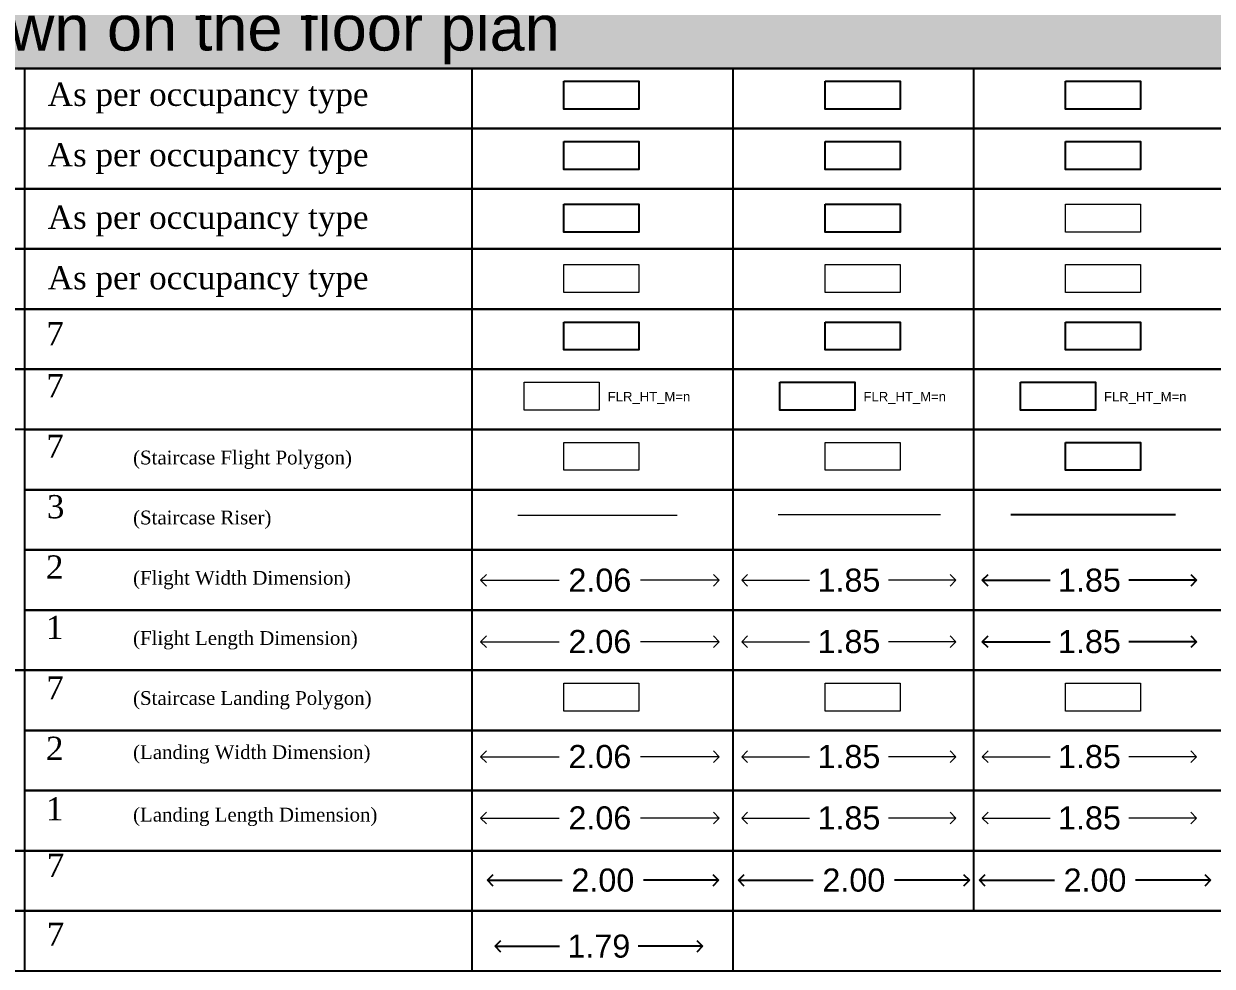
# Model space of a CAD drawing. Header units: metres. Extents: x -9481 to -9285, y 28740 to 57552.
# Drawn here: x -9461.74 to -9451.45, y 28797.02 to 28805.18 of the extents above; entities that cross this region are included whole.
import ezdxf

# ---------------------------------------------------------------- set-up
doc = ezdxf.new("R2010")
doc.units = ezdxf.units.M
doc.header["$PDMODE"] = 34
doc.header["$PDSIZE"] = -15
doc.linetypes.add('CONTINULUS', pattern=[0])
for name, color, linetype, true_color, plot in [('BLK_1_FLR_0_BLT_UP_AREA', 7, 'Continuous', 0x995f4c, False), ('BLK_1_FLR_0_BLT_UP_AREA_DEDUCT', 7, 'Continuous', 0x995f4c, False), ('BLK_1_FLR_1_BLT_UP_AREA', 7, 'Continuous', 0x995f4c, False), ('BLK_1_FLR_1_BLT_UP_AREA_DEDUCT', 7, 'Continuous', 0x995f4c, False)]:
    doc.layers.add(name, color=color, linetype=linetype, true_color=true_color, plot=plot)
doc.layers.add('BLK_1_FLR_0_CARPET_AREA', color=7, linetype='Continuous', true_color=0x995f4c)
doc.layers.add('BLK_1_FLR_1_CARPET_AREA', color=7, linetype='Continuous', true_color=0x995f4c)
for name, color, linetype, lineweight in [('BLK_1_FLR_0_CRPT_AREA_DEDUCT', 7, 'Continuous', 0), ('BLK_1_FLR_0_STAIR_1', 7, 'Continuous', 0), ('BLK_1_FLR_0_STAIR_1_FLIGHT_1', 7, 'Continuous', 0), ('BLK_1_FLR_0_STAIR_1_LANDING_1', 7, 'Continuous', 0), ('BLK_1_FLR_1_CRPT_AREA_DEDUCT', 7, 'Continuous', 0), ('BLK_1_FLR_1_STAIR_1_FLIGHT_1', 7, 'Continuous', 0), ('BLK_1_FLR_1_STAIR_1_LANDING_1', 7, 'Continuous', 0), ('BLK_1_FLR_2_CARPET_AREA', 7, 'Continuous', 0), ('BLK_1_FLR_2_CRPT_AREA_DEDUCT', 7, 'Continuous', 0), ('BLK_1_FLR_2_STAIR_1_LANDING_1', 7, 'Continuous', 0), ('PLAN', 7, 'Continuous', 40)]:
    doc.layers.add(name, color=color, linetype=linetype, lineweight=lineweight)
for name, color, linetype in [('BLK_1_FLR_0_EXIT_WIDTH_STAIR', 7, 'Continuous'), ('BLK_1_FLR_0_ROOF_AREA', 7, 'Continuous'), ('BLK_1_FLR_1_EXIT_WIDTH_STAIR', 7, 'Continuous'), ('BLK_1_FLR_1_ROOF_AREA', 7, 'Continuous'), ('BLK_1_FLR_2_EXIT_WIDTH_STAIR', 7, 'Continuous'), ('BLK_1_FLR_2_ROOF_AREA', 7, 'Continuous'), ('BLK_1_PLANTATION_GREENSTRIP', 7, 'Continuous'), ('DIST_EXIT', 7, 'Continuous'), ('HATCH', 7, 'Continuous')]:
    doc.layers.add(name, color=color, linetype=linetype)
for name, color, linetype, plot in [('BLK_1_FLR_1_STAIR_1', 1, 'Continuous', False), ('BLK_1_FLR_2_BLT_UP_AREA', 7, 'Continuous', False), ('BLK_1_FLR_2_BLT_UP_AREA_DEDUCT', 7, 'Continuous', False), ('BLK_1_FLR_2_STAIR_1', 1, 'Continuous', False), ('BLK_1_FLR_2_STAIR_1_FLIGHT_1', 7, 'Continuous', False)]:
    doc.layers.add(name, color=color, linetype=linetype, plot=plot)
doc.styles.add('Arial', font='arial.ttf', dxfattribs={"height": 0.2})
doc.styles.add('MtXpl_Georgia', font='georgiab.ttf')
doc.styles.get("Standard").update_dxf_attribs({"font": 'arial.ttf', "height": 0.25})
doc.styles.add('style2', font='arial.ttf', dxfattribs={"height": 0.3})
doc.dimstyles.new('INT DIM', dxfattribs={"dimtxt": 0.3, "dimasz": 0.1, "dimexe": 0.18, "dimexo": 0.0625, "dimgap": 0.09, "dimtad": 0, "dimzin": 0, "dimdsep": 46, "dimtxsty": 'style2', "dimblk": 'OPEN90', "dimcen": 0.09, "dimse1": 1, "dimse2": 1, "dimclrd": 250, "dimclrt": 256, "dimadec": 0, "dimazin": 0, "dimtfac": 1, "dimtofl": 0, "dimtmove": 0, "dimatfit": 3, "dimfxl": 0.18, "dimtolj": 1, "dimtzin": 0, "dimlwd": -1, "dimarcsym": 0})

# ---------------------------------------------------------------- blocks, each defined once
blk = doc.blocks.new('H2')
at = {"layer": 'HATCH', "linetype": 'CONTINULUS', "ltscale": 0.05, "true_color": 0xf7abae}
h = blk.add_hatch(color=241, dxfattribs=at)
h.dxf.hatch_style = 1
h.paths.add_polyline_path([(-9435.455, 28804.6), (-9435.455, 28803.827), (-9396.427, 28803.827), (-9396.427, 28804.6)])
blk.add_lwpolyline([(-9435.455, 28804.6), (-9396.427, 28804.6), (-9396.427, 28803.827), (-9435.455, 28803.827), (-9435.455, 28804.6)], close=True)
at = {"color": 18, "true_color": 0x000000, "insert": (-9420.014, 28804.373), "char_height": 0.39118, "attachment_point": 1}
blk.add_mtext_dynamic_manual_height_columns('Layers to be drawn on the floor plan', width=11.88863, gutter_width=1.633, heights=[0], dxfattribs=at)
blk = doc.blocks.new('_Open90')
at = {"layer": 'PLAN', "color": 0, "lineweight": -2}
for p, q in [((0, 0), (-1, 0)), ((-0.5, 0.5), (0, 0)), ((0, 0), (-0.5, -0.5))]:
    blk.add_line(p, q, dxfattribs=at)
blk = doc.blocks.new('*D17')
at = {"layer": 'BLK_1_FLR_0_STAIR_1_FLIGHT_1', "color": 250, "transparency": 16777216}
for p, q in [((-9457.685, 28800.362), (-9457.104, 28800.362)), ((-9455.82, 28800.362), (-9456.401, 28800.362))]:
    blk.add_line(p, q, dxfattribs=at)
at = {"layer": 'Defpoints', "color": 0, "transparency": 16777216}
for p in [(-9457.785, 28800.429), (-9455.72, 28800.447), (-9455.72, 28800.362)]:
    blk.add_point(p, dxfattribs=at)
at = {"layer": 'BLK_1_FLR_0_STAIR_1_FLIGHT_1', "color": 250, "transparency": 16777216, "xscale": 0.1, "yscale": 0.1, "zscale": 0.1, "rotation": 180}
blk.add_blockref('_Open90', (-9457.785, 28800.362), dxfattribs=at)
at = {"layer": 'BLK_1_FLR_0_STAIR_1_FLIGHT_1', "color": 250, "transparency": 16777216, "xscale": 0.1, "yscale": 0.1, "zscale": 0.1}
blk.add_blockref('_Open90', (-9455.72, 28800.362), dxfattribs=at)
at = {"layer": 'BLK_1_FLR_0_STAIR_1_FLIGHT_1', "transparency": 16777216, "insert": (-9456.753, 28800.362), "char_height": 0.2, "attachment_point": 5, "style": 'Arial', "bg_fill": 3, "box_fill_scale": 1.1, "bg_fill_color": 256, "bg_fill_true_color": 13158600, "bg_fill_transparency": 0}
blk.add_mtext('\\A1;2.06', dxfattribs=at)
blk = doc.blocks.new('*D18')
at = {"layer": 'BLK_1_FLR_1_STAIR_1_FLIGHT_1', "color": 250, "transparency": 16777216}
for p, q in [((-9455.425, 28800.362), (-9454.94, 28800.362)), ((-9453.772, 28800.362), (-9454.257, 28800.362))]:
    blk.add_line(p, q, dxfattribs=at)
at = {"layer": 'Defpoints', "color": 0, "transparency": 16777216}
for p in [(-9455.525, 28800.429), (-9453.672, 28800.447), (-9453.672, 28800.362)]:
    blk.add_point(p, dxfattribs=at)
at = {"layer": 'BLK_1_FLR_1_STAIR_1_FLIGHT_1', "color": 250, "transparency": 16777216, "xscale": 0.1, "yscale": 0.1, "zscale": 0.1, "rotation": 180}
blk.add_blockref('_Open90', (-9455.525, 28800.362), dxfattribs=at)
at = {"layer": 'BLK_1_FLR_1_STAIR_1_FLIGHT_1', "color": 250, "transparency": 16777216, "xscale": 0.1, "yscale": 0.1, "zscale": 0.1}
blk.add_blockref('_Open90', (-9453.672, 28800.362), dxfattribs=at)
at = {"layer": 'BLK_1_FLR_1_STAIR_1_FLIGHT_1', "transparency": 16777216, "insert": (-9454.598, 28800.362), "char_height": 0.2, "attachment_point": 5, "style": 'Arial', "bg_fill": 3, "box_fill_scale": 1.1, "bg_fill_color": 256, "bg_fill_true_color": 13158600, "bg_fill_transparency": 0}
blk.add_mtext('\\A1;1.85', dxfattribs=at)
blk = doc.blocks.new('*D19')
at = {"layer": 'BLK_1_FLR_2_STAIR_1_FLIGHT_1', "color": 250, "transparency": 16777216}
for p, q in [((-9453.344, 28800.362), (-9452.858, 28800.362)), ((-9451.69, 28800.362), (-9452.176, 28800.362))]:
    blk.add_line(p, q, dxfattribs=at)
at = {"layer": 'Defpoints', "color": 0, "transparency": 16777216}
for p in [(-9453.444, 28800.429), (-9451.59, 28800.447), (-9451.59, 28800.362)]:
    blk.add_point(p, dxfattribs=at)
at = {"layer": 'BLK_1_FLR_2_STAIR_1_FLIGHT_1', "color": 250, "transparency": 16777216, "xscale": 0.1, "yscale": 0.1, "zscale": 0.1, "rotation": 180}
blk.add_blockref('_Open90', (-9453.444, 28800.362), dxfattribs=at)
at = {"layer": 'BLK_1_FLR_2_STAIR_1_FLIGHT_1', "color": 250, "transparency": 16777216, "xscale": 0.1, "yscale": 0.1, "zscale": 0.1}
blk.add_blockref('_Open90', (-9451.59, 28800.362), dxfattribs=at)
at = {"layer": 'BLK_1_FLR_2_STAIR_1_FLIGHT_1', "transparency": 16777216, "insert": (-9452.517, 28800.362), "char_height": 0.2, "attachment_point": 5, "style": 'Arial', "bg_fill": 3, "box_fill_scale": 1.1, "bg_fill_color": 256, "bg_fill_true_color": 13158600, "bg_fill_transparency": 0}
blk.add_mtext('\\A1;1.85', dxfattribs=at)
blk = doc.blocks.new('*D25')
at = {"layer": 'BLK_1_FLR_0_STAIR_1_FLIGHT_1', "color": 250, "transparency": 16777216}
for p, q in [((-9457.685, 28799.831), (-9457.104, 28799.831)), ((-9455.82, 28799.831), (-9456.401, 28799.831))]:
    blk.add_line(p, q, dxfattribs=at)
at = {"layer": 'Defpoints', "color": 0, "transparency": 16777216}
for p in [(-9455.72, 28799.916), (-9457.785, 28799.897), (-9455.72, 28799.831)]:
    blk.add_point(p, dxfattribs=at)
at = {"layer": 'BLK_1_FLR_0_STAIR_1_FLIGHT_1', "color": 250, "transparency": 16777216, "xscale": 0.1, "yscale": 0.1, "zscale": 0.1, "rotation": 180}
blk.add_blockref('_Open90', (-9457.785, 28799.831), dxfattribs=at)
at = {"layer": 'BLK_1_FLR_0_STAIR_1_FLIGHT_1', "color": 250, "transparency": 16777216, "xscale": 0.1, "yscale": 0.1, "zscale": 0.1}
blk.add_blockref('_Open90', (-9455.72, 28799.831), dxfattribs=at)
at = {"layer": 'BLK_1_FLR_0_STAIR_1_FLIGHT_1', "transparency": 16777216, "insert": (-9456.753, 28799.831), "char_height": 0.2, "attachment_point": 5, "style": 'Arial', "bg_fill": 3, "box_fill_scale": 1.1, "bg_fill_color": 256, "bg_fill_true_color": 13158600, "bg_fill_transparency": 0}
blk.add_mtext('\\A1;2.06', dxfattribs=at)
blk = doc.blocks.new('*D26')
at = {"layer": 'BLK_1_FLR_1_STAIR_1_FLIGHT_1', "color": 250, "transparency": 16777216}
for p, q in [((-9455.425, 28799.831), (-9454.94, 28799.831)), ((-9453.772, 28799.831), (-9454.257, 28799.831))]:
    blk.add_line(p, q, dxfattribs=at)
at = {"layer": 'Defpoints', "color": 0, "transparency": 16777216}
for p in [(-9453.672, 28799.916), (-9455.525, 28799.897), (-9453.672, 28799.831)]:
    blk.add_point(p, dxfattribs=at)
at = {"layer": 'BLK_1_FLR_1_STAIR_1_FLIGHT_1', "color": 250, "transparency": 16777216, "xscale": 0.1, "yscale": 0.1, "zscale": 0.1, "rotation": 180}
blk.add_blockref('_Open90', (-9455.525, 28799.831), dxfattribs=at)
at = {"layer": 'BLK_1_FLR_1_STAIR_1_FLIGHT_1', "color": 250, "transparency": 16777216, "xscale": 0.1, "yscale": 0.1, "zscale": 0.1}
blk.add_blockref('_Open90', (-9453.672, 28799.831), dxfattribs=at)
at = {"layer": 'BLK_1_FLR_1_STAIR_1_FLIGHT_1', "transparency": 16777216, "insert": (-9454.598, 28799.831), "char_height": 0.2, "attachment_point": 5, "style": 'Arial', "bg_fill": 3, "box_fill_scale": 1.1, "bg_fill_color": 256, "bg_fill_true_color": 13158600, "bg_fill_transparency": 0}
blk.add_mtext('\\A1;1.85', dxfattribs=at)
blk = doc.blocks.new('*D31')
at = {"layer": 'BLK_1_FLR_2_STAIR_1_FLIGHT_1', "color": 250, "transparency": 16777216}
for p, q in [((-9453.344, 28799.831), (-9452.858, 28799.831)), ((-9451.69, 28799.831), (-9452.176, 28799.831))]:
    blk.add_line(p, q, dxfattribs=at)
at = {"layer": 'Defpoints', "color": 0, "transparency": 16777216}
for p in [(-9451.59, 28799.916), (-9453.444, 28799.897), (-9451.59, 28799.831)]:
    blk.add_point(p, dxfattribs=at)
at = {"layer": 'BLK_1_FLR_2_STAIR_1_FLIGHT_1', "color": 250, "transparency": 16777216, "xscale": 0.1, "yscale": 0.1, "zscale": 0.1, "rotation": 180}
blk.add_blockref('_Open90', (-9453.444, 28799.831), dxfattribs=at)
at = {"layer": 'BLK_1_FLR_2_STAIR_1_FLIGHT_1', "color": 250, "transparency": 16777216, "xscale": 0.1, "yscale": 0.1, "zscale": 0.1}
blk.add_blockref('_Open90', (-9451.59, 28799.831), dxfattribs=at)
at = {"layer": 'BLK_1_FLR_2_STAIR_1_FLIGHT_1', "transparency": 16777216, "insert": (-9452.517, 28799.831), "char_height": 0.2, "attachment_point": 5, "style": 'Arial', "bg_fill": 3, "box_fill_scale": 1.1, "bg_fill_color": 256, "bg_fill_true_color": 13158600, "bg_fill_transparency": 0}
blk.add_mtext('\\A1;1.85', dxfattribs=at)
blk = doc.blocks.new('*D32')
at = {"layer": 'BLK_1_FLR_0_STAIR_1_LANDING_1', "color": 250, "transparency": 16777216}
for p, q in [((-9457.685, 28798.836), (-9457.104, 28798.836)), ((-9455.82, 28798.836), (-9456.401, 28798.836))]:
    blk.add_line(p, q, dxfattribs=at)
at = {"layer": 'Defpoints', "color": 0, "transparency": 16777216}
for p in [(-9457.785, 28798.902), (-9455.72, 28798.921), (-9455.72, 28798.836)]:
    blk.add_point(p, dxfattribs=at)
at = {"layer": 'BLK_1_FLR_0_STAIR_1_LANDING_1', "color": 250, "transparency": 16777216, "xscale": 0.1, "yscale": 0.1, "zscale": 0.1, "rotation": 180}
blk.add_blockref('_Open90', (-9457.785, 28798.836), dxfattribs=at)
at = {"layer": 'BLK_1_FLR_0_STAIR_1_LANDING_1', "color": 250, "transparency": 16777216, "xscale": 0.1, "yscale": 0.1, "zscale": 0.1}
blk.add_blockref('_Open90', (-9455.72, 28798.836), dxfattribs=at)
at = {"layer": 'BLK_1_FLR_0_STAIR_1_LANDING_1', "transparency": 16777216, "insert": (-9456.753, 28798.836), "char_height": 0.2, "attachment_point": 5, "style": 'Arial', "bg_fill": 3, "box_fill_scale": 1.1, "bg_fill_color": 256, "bg_fill_true_color": 13158600, "bg_fill_transparency": 0}
blk.add_mtext('\\A1;2.06', dxfattribs=at)
blk = doc.blocks.new('*D33')
at = {"layer": 'BLK_1_FLR_1_STAIR_1_LANDING_1', "color": 250, "transparency": 16777216}
for p, q in [((-9455.425, 28798.836), (-9454.94, 28798.836)), ((-9453.772, 28798.836), (-9454.257, 28798.836))]:
    blk.add_line(p, q, dxfattribs=at)
at = {"layer": 'Defpoints', "color": 0, "transparency": 16777216}
for p in [(-9455.525, 28798.902), (-9453.672, 28798.921), (-9453.672, 28798.836)]:
    blk.add_point(p, dxfattribs=at)
at = {"layer": 'BLK_1_FLR_1_STAIR_1_LANDING_1', "color": 250, "transparency": 16777216, "xscale": 0.1, "yscale": 0.1, "zscale": 0.1, "rotation": 180}
blk.add_blockref('_Open90', (-9455.525, 28798.836), dxfattribs=at)
at = {"layer": 'BLK_1_FLR_1_STAIR_1_LANDING_1', "color": 250, "transparency": 16777216, "xscale": 0.1, "yscale": 0.1, "zscale": 0.1}
blk.add_blockref('_Open90', (-9453.672, 28798.836), dxfattribs=at)
at = {"layer": 'BLK_1_FLR_1_STAIR_1_LANDING_1', "transparency": 16777216, "insert": (-9454.598, 28798.836), "char_height": 0.2, "attachment_point": 5, "style": 'Arial', "bg_fill": 3, "box_fill_scale": 1.1, "bg_fill_color": 256, "bg_fill_true_color": 13158600, "bg_fill_transparency": 0}
blk.add_mtext('\\A1;1.85', dxfattribs=at)
blk = doc.blocks.new('*D45')
at = {"layer": 'BLK_1_FLR_2_STAIR_1_LANDING_1', "color": 250, "transparency": 16777216}
for p, q in [((-9453.344, 28798.836), (-9452.858, 28798.836)), ((-9451.69, 28798.836), (-9452.176, 28798.836))]:
    blk.add_line(p, q, dxfattribs=at)
at = {"layer": 'Defpoints', "color": 0, "transparency": 16777216}
for p in [(-9453.444, 28798.902), (-9451.59, 28798.921), (-9451.59, 28798.836)]:
    blk.add_point(p, dxfattribs=at)
at = {"layer": 'BLK_1_FLR_2_STAIR_1_LANDING_1', "color": 250, "transparency": 16777216, "xscale": 0.1, "yscale": 0.1, "zscale": 0.1, "rotation": 180}
blk.add_blockref('_Open90', (-9453.444, 28798.836), dxfattribs=at)
at = {"layer": 'BLK_1_FLR_2_STAIR_1_LANDING_1', "color": 250, "transparency": 16777216, "xscale": 0.1, "yscale": 0.1, "zscale": 0.1}
blk.add_blockref('_Open90', (-9451.59, 28798.836), dxfattribs=at)
at = {"layer": 'BLK_1_FLR_2_STAIR_1_LANDING_1', "transparency": 16777216, "insert": (-9452.517, 28798.836), "char_height": 0.2, "attachment_point": 5, "style": 'Arial', "bg_fill": 3, "box_fill_scale": 1.1, "bg_fill_color": 256, "bg_fill_true_color": 13158600, "bg_fill_transparency": 0}
blk.add_mtext('\\A1;1.85', dxfattribs=at)
blk = doc.blocks.new('*D38')
at = {"layer": 'BLK_1_FLR_0_STAIR_1_LANDING_1', "color": 250, "transparency": 16777216}
for p, q in [((-9457.685, 28798.305), (-9457.104, 28798.305)), ((-9455.82, 28798.305), (-9456.401, 28798.305))]:
    blk.add_line(p, q, dxfattribs=at)
at = {"layer": 'Defpoints', "color": 0, "transparency": 16777216}
for p in [(-9457.785, 28798.371), (-9455.72, 28798.39), (-9455.72, 28798.305)]:
    blk.add_point(p, dxfattribs=at)
at = {"layer": 'BLK_1_FLR_0_STAIR_1_LANDING_1', "color": 250, "transparency": 16777216, "xscale": 0.1, "yscale": 0.1, "zscale": 0.1, "rotation": 180}
blk.add_blockref('_Open90', (-9457.785, 28798.305), dxfattribs=at)
at = {"layer": 'BLK_1_FLR_0_STAIR_1_LANDING_1', "color": 250, "transparency": 16777216, "xscale": 0.1, "yscale": 0.1, "zscale": 0.1}
blk.add_blockref('_Open90', (-9455.72, 28798.305), dxfattribs=at)
at = {"layer": 'BLK_1_FLR_0_STAIR_1_LANDING_1', "transparency": 16777216, "insert": (-9456.753, 28798.305), "char_height": 0.2, "attachment_point": 5, "style": 'Arial', "bg_fill": 3, "box_fill_scale": 1.1, "bg_fill_color": 256, "bg_fill_true_color": 13158600, "bg_fill_transparency": 0}
blk.add_mtext('\\A1;2.06', dxfattribs=at)
blk = doc.blocks.new('*D39')
at = {"layer": 'BLK_1_FLR_1_STAIR_1_LANDING_1', "color": 250, "transparency": 16777216}
for p, q in [((-9455.425, 28798.305), (-9454.94, 28798.305)), ((-9453.772, 28798.305), (-9454.257, 28798.305))]:
    blk.add_line(p, q, dxfattribs=at)
at = {"layer": 'Defpoints', "color": 0, "transparency": 16777216}
for p in [(-9455.525, 28798.371), (-9453.672, 28798.39), (-9453.672, 28798.305)]:
    blk.add_point(p, dxfattribs=at)
at = {"layer": 'BLK_1_FLR_1_STAIR_1_LANDING_1', "color": 250, "transparency": 16777216, "xscale": 0.1, "yscale": 0.1, "zscale": 0.1, "rotation": 180}
blk.add_blockref('_Open90', (-9455.525, 28798.305), dxfattribs=at)
at = {"layer": 'BLK_1_FLR_1_STAIR_1_LANDING_1', "color": 250, "transparency": 16777216, "xscale": 0.1, "yscale": 0.1, "zscale": 0.1}
blk.add_blockref('_Open90', (-9453.672, 28798.305), dxfattribs=at)
at = {"layer": 'BLK_1_FLR_1_STAIR_1_LANDING_1', "transparency": 16777216, "insert": (-9454.598, 28798.305), "char_height": 0.2, "attachment_point": 5, "style": 'Arial', "bg_fill": 3, "box_fill_scale": 1.1, "bg_fill_color": 256, "bg_fill_true_color": 13158600, "bg_fill_transparency": 0}
blk.add_mtext('\\A1;1.85', dxfattribs=at)
blk = doc.blocks.new('*D40')
at = {"layer": 'BLK_1_FLR_2_STAIR_1_LANDING_1', "color": 250, "transparency": 16777216}
for p, q in [((-9453.344, 28798.305), (-9452.858, 28798.305)), ((-9451.69, 28798.305), (-9452.176, 28798.305))]:
    blk.add_line(p, q, dxfattribs=at)
at = {"layer": 'Defpoints', "color": 0, "transparency": 16777216}
for p in [(-9453.444, 28798.371), (-9451.59, 28798.39), (-9451.59, 28798.305)]:
    blk.add_point(p, dxfattribs=at)
at = {"layer": 'BLK_1_FLR_2_STAIR_1_LANDING_1', "color": 250, "transparency": 16777216, "xscale": 0.1, "yscale": 0.1, "zscale": 0.1, "rotation": 180}
blk.add_blockref('_Open90', (-9453.444, 28798.305), dxfattribs=at)
at = {"layer": 'BLK_1_FLR_2_STAIR_1_LANDING_1', "color": 250, "transparency": 16777216, "xscale": 0.1, "yscale": 0.1, "zscale": 0.1}
blk.add_blockref('_Open90', (-9451.59, 28798.305), dxfattribs=at)
at = {"layer": 'BLK_1_FLR_2_STAIR_1_LANDING_1', "transparency": 16777216, "insert": (-9452.517, 28798.305), "char_height": 0.2, "attachment_point": 5, "style": 'Arial', "bg_fill": 3, "box_fill_scale": 1.1, "bg_fill_color": 256, "bg_fill_true_color": 13158600, "bg_fill_transparency": 0}
blk.add_mtext('\\A1;1.85', dxfattribs=at)
blk = doc.blocks.new('*D46')
at = {"layer": 'Defpoints', "color": 0, "linetype": 'CONTINULUS', "ltscale": 0.05, "transparency": 16777216}
for p in [(-9457.659, 28797.332), (-9455.864, 28797.332), (-9455.864, 28797.196)]:
    blk.add_point(p, dxfattribs=at)
at = {"layer": 'DIST_EXIT', "color": 250, "ltscale": 0.05, "transparency": 16777216}
for p, q in [((-9457.559, 28797.196), (-9457.102, 28797.196)), ((-9455.964, 28797.196), (-9456.421, 28797.196))]:
    blk.add_line(p, q, dxfattribs=at)
at = {"layer": 'DIST_EXIT', "color": 250, "linetype": 'CONTINULUS', "ltscale": 0.05, "transparency": 16777216, "xscale": 0.1, "yscale": 0.1, "zscale": 0.1, "rotation": 180}
blk.add_blockref('_Open90', (-9457.659, 28797.196), dxfattribs=at)
at = {"layer": 'DIST_EXIT', "color": 250, "linetype": 'CONTINULUS', "ltscale": 0.05, "transparency": 16777216, "xscale": 0.1, "yscale": 0.1, "zscale": 0.1}
blk.add_blockref('_Open90', (-9455.864, 28797.196), dxfattribs=at)
at = {"layer": 'DIST_EXIT', "linetype": 'CONTINULUS', "ltscale": 0.05, "transparency": 16777216, "insert": (-9456.762, 28797.196), "char_height": 0.2, "attachment_point": 5, "style": 'Arial', "bg_fill": 3, "box_fill_scale": 1.1, "bg_fill_color": 256, "bg_fill_true_color": 13158600, "bg_fill_transparency": 0}
blk.add_mtext('\\A1;1.79', dxfattribs=at)
blk = doc.blocks.new('*D47')
at = {"layer": 'BLK_1_FLR_0_EXIT_WIDTH_STAIR', "color": 250, "ltscale": 0.05, "transparency": 16777216}
for p, q in [((-9457.626, 28797.767), (-9457.078, 28797.767)), ((-9455.827, 28797.767), (-9456.376, 28797.767))]:
    blk.add_line(p, q, dxfattribs=at)
at = {"layer": 'Defpoints', "color": 0, "linetype": 'CONTINULUS', "ltscale": 0.05, "transparency": 16777216}
for p in [(-9457.726, 28797.927), (-9455.727, 28797.927), (-9455.727, 28797.767)]:
    blk.add_point(p, dxfattribs=at)
at = {"layer": 'BLK_1_FLR_0_EXIT_WIDTH_STAIR', "color": 250, "linetype": 'CONTINULUS', "ltscale": 0.05, "transparency": 16777216, "xscale": 0.1, "yscale": 0.1, "zscale": 0.1, "rotation": 180}
blk.add_blockref('_Open90', (-9457.726, 28797.767), dxfattribs=at)
at = {"layer": 'BLK_1_FLR_0_EXIT_WIDTH_STAIR', "color": 250, "linetype": 'CONTINULUS', "ltscale": 0.05, "transparency": 16777216, "xscale": 0.1, "yscale": 0.1, "zscale": 0.1}
blk.add_blockref('_Open90', (-9455.727, 28797.767), dxfattribs=at)
at = {"layer": 'BLK_1_FLR_0_EXIT_WIDTH_STAIR', "linetype": 'CONTINULUS', "ltscale": 0.05, "transparency": 16777216, "insert": (-9456.727, 28797.767), "char_height": 0.2, "attachment_point": 5, "style": 'Arial', "bg_fill": 3, "box_fill_scale": 1.1, "bg_fill_color": 256, "bg_fill_true_color": 13158600, "bg_fill_transparency": 0}
blk.add_mtext('\\A1;2.00', dxfattribs=at)
blk = doc.blocks.new('*D48')
at = {"layer": 'BLK_1_FLR_1_EXIT_WIDTH_STAIR', "color": 250, "ltscale": 0.05, "transparency": 16777216}
for p, q in [((-9455.455, 28797.767), (-9454.907, 28797.767)), ((-9453.656, 28797.767), (-9454.204, 28797.767))]:
    blk.add_line(p, q, dxfattribs=at)
at = {"layer": 'Defpoints', "color": 0, "linetype": 'CONTINULUS', "ltscale": 0.05, "transparency": 16777216}
for p in [(-9455.555, 28797.927), (-9453.556, 28797.927), (-9453.556, 28797.767)]:
    blk.add_point(p, dxfattribs=at)
at = {"layer": 'BLK_1_FLR_1_EXIT_WIDTH_STAIR', "color": 250, "linetype": 'CONTINULUS', "ltscale": 0.05, "transparency": 16777216, "xscale": 0.1, "yscale": 0.1, "zscale": 0.1, "rotation": 180}
blk.add_blockref('_Open90', (-9455.555, 28797.767), dxfattribs=at)
at = {"layer": 'BLK_1_FLR_1_EXIT_WIDTH_STAIR', "color": 250, "linetype": 'CONTINULUS', "ltscale": 0.05, "transparency": 16777216, "xscale": 0.1, "yscale": 0.1, "zscale": 0.1}
blk.add_blockref('_Open90', (-9453.556, 28797.767), dxfattribs=at)
at = {"layer": 'BLK_1_FLR_1_EXIT_WIDTH_STAIR', "linetype": 'CONTINULUS', "ltscale": 0.05, "transparency": 16777216, "insert": (-9454.556, 28797.767), "char_height": 0.2, "attachment_point": 5, "style": 'Arial', "bg_fill": 3, "box_fill_scale": 1.1, "bg_fill_color": 256, "bg_fill_true_color": 13158600, "bg_fill_transparency": 0}
blk.add_mtext('\\A1;2.00', dxfattribs=at)
blk = doc.blocks.new('*D49')
at = {"layer": 'BLK_1_FLR_2_EXIT_WIDTH_STAIR', "color": 250, "ltscale": 0.05, "transparency": 16777216}
for p, q in [((-9453.369, 28797.767), (-9452.82, 28797.767)), ((-9451.569, 28797.767), (-9452.118, 28797.767))]:
    blk.add_line(p, q, dxfattribs=at)
at = {"layer": 'Defpoints', "color": 0, "linetype": 'CONTINULUS', "ltscale": 0.05, "transparency": 16777216}
for p in [(-9453.469, 28797.927), (-9451.469, 28797.927), (-9451.469, 28797.767)]:
    blk.add_point(p, dxfattribs=at)
at = {"layer": 'BLK_1_FLR_2_EXIT_WIDTH_STAIR', "color": 250, "linetype": 'CONTINULUS', "ltscale": 0.05, "transparency": 16777216, "xscale": 0.1, "yscale": 0.1, "zscale": 0.1, "rotation": 180}
blk.add_blockref('_Open90', (-9453.469, 28797.767), dxfattribs=at)
at = {"layer": 'BLK_1_FLR_2_EXIT_WIDTH_STAIR', "color": 250, "linetype": 'CONTINULUS', "ltscale": 0.05, "transparency": 16777216, "xscale": 0.1, "yscale": 0.1, "zscale": 0.1}
blk.add_blockref('_Open90', (-9451.469, 28797.767), dxfattribs=at)
at = {"layer": 'BLK_1_FLR_2_EXIT_WIDTH_STAIR', "linetype": 'CONTINULUS', "ltscale": 0.05, "transparency": 16777216, "insert": (-9452.469, 28797.767), "char_height": 0.2, "attachment_point": 5, "style": 'Arial', "bg_fill": 3, "box_fill_scale": 1.1, "bg_fill_color": 256, "bg_fill_true_color": 13158600, "bg_fill_transparency": 0}
blk.add_mtext('\\A1;2.00', dxfattribs=at)

msp = doc.modelspace()

# ---------------------------------------------------------------- linework, layer by layer
for p, q in [((-9461.732, 28804.791), (-9461.732, 28804.269)), ((-9457.862, 28804.791), (-9457.862, 28804.27)), ((-9455.602, 28804.791), (-9455.602, 28804.27)), ((-9453.521, 28804.791), (-9453.521, 28804.27)), ((-9461.732, 28804.27), (-9461.732, 28803.748)), ((-9457.862, 28804.27), (-9457.862, 28803.75)), ((-9455.602, 28804.27), (-9455.602, 28803.75)), ((-9453.521, 28804.27), (-9453.521, 28803.75)), ((-9461.732, 28803.75), (-9461.732, 28803.227)), ((-9457.862, 28803.75), (-9457.862, 28803.229)), ((-9455.602, 28803.75), (-9455.602, 28802.708)), ((-9453.521, 28803.75), (-9453.521, 28802.708)), ((-9461.732, 28803.229), (-9461.732, 28802.707)), ((-9457.862, 28803.229), (-9457.862, 28802.708)), ((-9461.732, 28802.708), (-9461.732, 28802.186)), ((-9457.862, 28802.708), (-9457.862, 28802.188)), ((-9455.602, 28802.708), (-9455.602, 28802.188)), ((-9453.521, 28802.708), (-9453.521, 28802.188)), ((-9461.732, 28802.188), (-9461.732, 28802.186)), ((-9461.732, 28802.188), (-9461.732, 28801.666)), ((-9457.862, 28802.188), (-9457.862, 28801.667)), ((-9455.602, 28802.188), (-9455.602, 28801.667)), ((-9453.521, 28802.188), (-9453.521, 28801.667)), ((-9461.732, 28801.667), (-9461.732, 28801.145)), ((-9457.862, 28801.667), (-9457.862, 28801.146)), ((-9455.602, 28801.667), (-9455.602, 28801.146)), ((-9453.521, 28801.667), (-9453.521, 28801.146)), ((-9461.732, 28801.146), (-9461.732, 28800.624)), ((-9457.862, 28801.146), (-9457.862, 28800.626)), ((-9455.602, 28801.146), (-9455.602, 28800.626)), ((-9453.521, 28801.146), (-9453.521, 28800.626)), ((-9461.732, 28800.626), (-9461.732, 28800.104)), ((-9457.862, 28800.626), (-9457.862, 28800.105)), ((-9455.602, 28800.626), (-9455.602, 28800.105)), ((-9453.521, 28800.626), (-9453.521, 28800.105)), ((-9461.732, 28800.105), (-9461.732, 28799.583)), ((-9457.862, 28800.105), (-9457.862, 28799.584)), ((-9455.602, 28800.105), (-9455.602, 28799.584)), ((-9453.521, 28800.105), (-9453.521, 28799.584)), ((-9461.732, 28799.584), (-9461.732, 28799.062)), ((-9457.862, 28799.584), (-9457.862, 28799.064)), ((-9455.602, 28799.584), (-9455.602, 28799.064)), ((-9453.521, 28799.584), (-9453.521, 28799.064)), ((-9461.732, 28799.064), (-9461.732, 28798.542)), ((-9457.862, 28799.064), (-9457.862, 28798.543)), ((-9455.602, 28799.064), (-9455.602, 28798.543)), ((-9453.521, 28799.064), (-9453.521, 28798.543)), ((-9461.732, 28798.543), (-9461.732, 28798.021)), ((-9457.862, 28798.543), (-9457.862, 28798.023)), ((-9455.602, 28798.543), (-9455.602, 28798.023)), ((-9453.521, 28798.543), (-9453.521, 28798.023)), ((-9461.732, 28798.023), (-9461.732, 28797.5)), ((-9457.862, 28798.023), (-9457.862, 28797.502)), ((-9455.602, 28798.023), (-9455.602, 28797.502)), ((-9453.521, 28798.023), (-9453.521, 28797.502)), ((-9461.732, 28797.502), (-9461.732, 28796.98)), ((-9457.862, 28797.502), (-9457.862, 28796.981)), ((-9455.602, 28797.502), (-9455.602, 28796.981))]:
    msp.add_line(p, q)
for points in [[(-9481.258, 28804.27), (-9481.258, 28804.791), (-9442.23, 28804.791), (-9442.23, 28804.27), (-9470.864, 28804.27)], [(-9470.864, 28804.27), (-9442.23, 28804.27), (-9442.23, 28803.75), (-9481.258, 28803.75), (-9481.258, 28804.27)], [(-9481.258, 28803.229), (-9481.258, 28803.75), (-9442.23, 28803.75), (-9442.23, 28803.229), (-9470.864, 28803.229)], [(-9470.864, 28803.229), (-9442.23, 28803.229), (-9442.23, 28802.708), (-9481.258, 28802.708)], [(-9481.258, 28801.667), (-9481.258, 28802.188), (-9442.23, 28802.188), (-9442.23, 28801.667), (-9470.864, 28801.667)], [(-9461.732, 28801.667), (-9442.23, 28801.667), (-9442.23, 28801.146), (-9461.732, 28801.146)], [(-9461.732, 28801.146), (-9442.23, 28801.146), (-9442.23, 28800.626), (-9461.732, 28800.626)], [(-9461.732, 28800.626), (-9442.23, 28800.626), (-9442.23, 28800.105), (-9461.732, 28800.105)], [(-9461.732, 28800.105), (-9442.23, 28800.105), (-9442.23, 28799.584), (-9470.864, 28799.584)], [(-9470.864, 28799.584), (-9442.23, 28799.584), (-9442.23, 28799.064), (-9461.732, 28799.064)], [(-9461.732, 28799.064), (-9442.23, 28799.064), (-9442.23, 28798.543), (-9461.732, 28798.543)], [(-9461.732, 28798.543), (-9442.23, 28798.543), (-9442.23, 28798.023), (-9481.258, 28798.023), (-9481.258, 28798.543)]]:
    msp.add_lwpolyline(points)
for points in [[(-9481.258, 28802.708), (-9442.23, 28802.708), (-9442.23, 28802.188), (-9481.258, 28802.188), (-9481.258, 28802.708)], [(-9481.258, 28798.023), (-9442.23, 28798.023), (-9442.23, 28797.502), (-9481.258, 28797.502), (-9481.258, 28798.023)], [(-9481.258, 28797.502), (-9442.23, 28797.502), (-9442.23, 28796.981), (-9481.258, 28796.981), (-9481.258, 28797.502)]]:
    msp.add_lwpolyline(points, close=True)
at = {"layer": 'BLK_1_FLR_0_BLT_UP_AREA', "color": 11}
msp.add_lwpolyline([(-9457.064, 28804.68), (-9456.415, 28804.68), (-9456.415, 28804.438), (-9457.064, 28804.438)], close=True, dxfattribs=at)
at = {"layer": 'BLK_1_FLR_0_BLT_UP_AREA_DEDUCT', "color": 11}
msp.add_lwpolyline([(-9457.064, 28804.159), (-9456.415, 28804.159), (-9456.415, 28803.917), (-9457.064, 28803.917)], close=True, dxfattribs=at)
at = {"layer": 'BLK_1_FLR_0_CARPET_AREA', "color": 11}
msp.add_lwpolyline([(-9457.064, 28803.616), (-9456.415, 28803.616), (-9456.415, 28803.374), (-9457.064, 28803.374)], close=True, dxfattribs=at)
at = {"layer": 'BLK_1_FLR_0_CRPT_AREA_DEDUCT', "color": 11}
msp.add_lwpolyline([(-9457.064, 28803.095), (-9456.415, 28803.095), (-9456.415, 28802.853), (-9457.064, 28802.853)], close=True, dxfattribs=at)
at = {"layer": 'BLK_1_FLR_0_ROOF_AREA', "linetype": 'CONTINULUS', "ltscale": 0.05}
msp.add_lwpolyline([(-9457.064, 28802.597), (-9456.415, 28802.597), (-9456.415, 28802.355), (-9457.064, 28802.355)], close=True, dxfattribs=at)
at = {"layer": 'BLK_1_FLR_0_STAIR_1'}
msp.add_lwpolyline([(-9457.409, 28802.077), (-9456.76, 28802.077), (-9456.76, 28801.834), (-9457.409, 28801.834)], close=True, dxfattribs=at)
at = {"layer": 'BLK_1_FLR_0_STAIR_1_FLIGHT_1', "color": 3}
msp.add_line((-9457.462, 28800.927), (-9456.085, 28800.927), dxfattribs=at)
at = {"layer": 'BLK_1_FLR_0_STAIR_1_FLIGHT_1'}
msp.add_lwpolyline([(-9457.064, 28801.556), (-9456.415, 28801.556), (-9456.415, 28801.314), (-9457.064, 28801.314)], close=True, dxfattribs=at)
at = {"layer": 'BLK_1_FLR_0_STAIR_1_LANDING_1'}
msp.add_lwpolyline([(-9457.064, 28799.473), (-9456.415, 28799.473), (-9456.415, 28799.231), (-9457.064, 28799.231)], close=True, dxfattribs=at)
at = {"layer": 'BLK_1_FLR_1_BLT_UP_AREA', "color": 11}
msp.add_lwpolyline([(-9454.804, 28804.68), (-9454.154, 28804.68), (-9454.154, 28804.438), (-9454.804, 28804.438)], close=True, dxfattribs=at)
at = {"layer": 'BLK_1_FLR_1_BLT_UP_AREA_DEDUCT', "color": 11}
msp.add_lwpolyline([(-9454.804, 28804.159), (-9454.154, 28804.159), (-9454.154, 28803.917), (-9454.804, 28803.917)], close=True, dxfattribs=at)
at = {"layer": 'BLK_1_FLR_1_CARPET_AREA', "color": 11}
msp.add_lwpolyline([(-9454.804, 28803.616), (-9454.154, 28803.616), (-9454.154, 28803.374), (-9454.804, 28803.374)], close=True, dxfattribs=at)
at = {"layer": 'BLK_1_FLR_1_CRPT_AREA_DEDUCT', "color": 11}
msp.add_lwpolyline([(-9454.804, 28803.095), (-9454.154, 28803.095), (-9454.154, 28802.853), (-9454.804, 28802.853)], close=True, dxfattribs=at)
at = {"layer": 'BLK_1_FLR_1_ROOF_AREA', "linetype": 'CONTINULUS', "ltscale": 0.05}
msp.add_lwpolyline([(-9454.804, 28802.597), (-9454.154, 28802.597), (-9454.154, 28802.355), (-9454.804, 28802.355)], close=True, dxfattribs=at)
at = {"layer": 'BLK_1_FLR_1_STAIR_1', "color": 7}
msp.add_lwpolyline([(-9455.195, 28802.077), (-9454.546, 28802.077), (-9454.546, 28801.834), (-9455.195, 28801.834)], close=True, dxfattribs=at)
at = {"layer": 'BLK_1_FLR_1_STAIR_1_FLIGHT_1', "color": 3}
msp.add_line((-9455.211, 28800.931), (-9453.807, 28800.931), dxfattribs=at)
at = {"layer": 'BLK_1_FLR_1_STAIR_1_FLIGHT_1'}
msp.add_lwpolyline([(-9454.804, 28801.556), (-9454.154, 28801.556), (-9454.154, 28801.314), (-9454.804, 28801.314)], close=True, dxfattribs=at)
at = {"layer": 'BLK_1_FLR_1_STAIR_1_LANDING_1'}
msp.add_lwpolyline([(-9454.804, 28799.473), (-9454.154, 28799.473), (-9454.154, 28799.231), (-9454.804, 28799.231)], close=True, dxfattribs=at)
at = {"layer": 'BLK_1_FLR_2_BLT_UP_AREA', "color": 11}
msp.add_lwpolyline([(-9452.723, 28804.68), (-9452.074, 28804.68), (-9452.074, 28804.438), (-9452.723, 28804.438)], close=True, dxfattribs=at)
at = {"layer": 'BLK_1_FLR_2_BLT_UP_AREA_DEDUCT', "color": 11}
msp.add_lwpolyline([(-9452.723, 28804.159), (-9452.074, 28804.159), (-9452.074, 28803.917), (-9452.723, 28803.917)], close=True, dxfattribs=at)
at = {"layer": 'BLK_1_FLR_2_CARPET_AREA', "color": 11}
msp.add_lwpolyline([(-9452.723, 28803.616), (-9452.074, 28803.616), (-9452.074, 28803.374), (-9452.723, 28803.374)], close=True, dxfattribs=at)
at = {"layer": 'BLK_1_FLR_2_CRPT_AREA_DEDUCT', "color": 11}
msp.add_lwpolyline([(-9452.723, 28803.095), (-9452.074, 28803.095), (-9452.074, 28802.853), (-9452.723, 28802.853)], close=True, dxfattribs=at)
at = {"layer": 'BLK_1_FLR_2_ROOF_AREA', "linetype": 'CONTINULUS', "ltscale": 0.05}
msp.add_lwpolyline([(-9452.723, 28802.597), (-9452.074, 28802.597), (-9452.074, 28802.355), (-9452.723, 28802.355)], close=True, dxfattribs=at)
at = {"layer": 'BLK_1_FLR_2_STAIR_1', "color": 7}
msp.add_lwpolyline([(-9453.114, 28802.077), (-9452.465, 28802.077), (-9452.465, 28801.834), (-9453.114, 28801.834)], close=True, dxfattribs=at)
at = {"layer": 'BLK_1_FLR_2_STAIR_1_FLIGHT_1', "color": 3}
msp.add_line((-9453.196, 28800.931), (-9451.773, 28800.931), dxfattribs=at)
at = {"layer": 'BLK_1_FLR_2_STAIR_1_FLIGHT_1', "linetype": 'CONTINULUS', "ltscale": 0.05}
msp.add_lwpolyline([(-9452.723, 28801.556), (-9452.074, 28801.556), (-9452.074, 28801.314), (-9452.723, 28801.314)], close=True, dxfattribs=at)
at = {"layer": 'BLK_1_FLR_2_STAIR_1_LANDING_1'}
msp.add_lwpolyline([(-9452.723, 28799.473), (-9452.074, 28799.473), (-9452.074, 28799.231), (-9452.723, 28799.231)], close=True, dxfattribs=at)

# ---------------------------------------------------------------- block references
at = {"layer": 'BLK_1_PLANTATION_GREENSTRIP', "linetype": 'CONTINULUS'}
msp.add_blockref('H2', (-45.803, 0.964), dxfattribs=at)

# ---------------------------------------------------------------- texts
at = {"linetype": 'CONTINULUS', "style": 'MtXpl_Georgia'}
for s, height, p in [('As per occupancy type', 0.20122, (-9461.531, 28804.467)), ('As per occupancy type', 0.20122, (-9461.531, 28803.944)), ('As per occupancy type', 0.20122, (-9461.531, 28803.403)), ('As per occupancy type', 0.20122, (-9461.531, 28802.88)), ('7', 0.201, (-9461.543, 28802.395)), ('7', 0.201, (-9461.543, 28801.945)), ('7', 0.201, (-9461.543, 28801.422)), ('(Staircase Flight Polygon)', 0.11941, (-9460.792, 28801.365)), ('3', 0.201, (-9461.538, 28800.899)), ('(Staircase Riser)', 0.11941, (-9460.792, 28800.846)), ('2', 0.201, (-9461.546, 28800.377)), ('(Flight Width Dimension)', 0.11941, (-9460.792, 28800.324)), ('1', 0.201, (-9461.547, 28799.854)), ('(Flight Length Dimension)', 0.11941, (-9460.792, 28799.803)), ('7', 0.201, (-9461.543, 28799.331)), ('(Staircase Landing Polygon)', 0.11941, (-9460.792, 28799.284)), ('2', 0.201, (-9461.546, 28798.808)), ('(Landing Width Dimension)', 0.11941, (-9460.792, 28798.816)), ('1', 0.201, (-9461.547, 28798.285)), ('(Landing Length Dimension)', 0.11941, (-9460.792, 28798.275)), ('7', 0.201, (-9461.539, 28797.796)), ('7', 0.201, (-9461.539, 28797.2))]:
    msp.add_text(s, height=height, dxfattribs=at).set_placement(p)
at = {"layer": 'BLK_1_FLR_0_STAIR_1', "insert": (-9456.685, 28801.992), "char_height": 0.081, "attachment_point": 1}
msp.add_mtext_dynamic_manual_height_columns('FLR_HT_M=n', width=0.42206, gutter_width=0.405, heights=[0], dxfattribs=at)
at = {"layer": 'BLK_1_FLR_1_STAIR_1', "color": 7, "insert": (-9454.472, 28801.992), "char_height": 0.081, "attachment_point": 1}
msp.add_mtext_dynamic_manual_height_columns('FLR_HT_M=n', width=0.42206, gutter_width=0.405, heights=[0], dxfattribs=at)
at = {"layer": 'BLK_1_FLR_2_STAIR_1', "color": 7, "insert": (-9452.391, 28801.992), "char_height": 0.081, "attachment_point": 1}
msp.add_mtext_dynamic_manual_height_columns('FLR_HT_M=n', width=0.42206, gutter_width=0.405, heights=[0], dxfattribs=at)

# ---------------------------------------------------------------- next in the draw order: dimensions: what is measured, and where the dimension line sits
at = {"layer": 'BLK_1_FLR_0_EXIT_WIDTH_STAIR', "color": 7, "linetype": 'CONTINULUS', "ltscale": 0.05}
dim = msp.add_linear_dim(base=(-9455.727, 28797.767), p1=(-9457.726, 28797.927), p2=(-9455.727, 28797.927), dimstyle='INT DIM', override={"dimtxt": 0.2, "dimtxsty": 'Arial', "dimfxl": 0.125, "dimtfill": 1, "dimtfillclr": 7, "dimarcsym": 1}, dxfattribs=at)
dim.commit()
dim.dimension.update_dxf_attribs({"geometry": '*D47', "text_midpoint": (-9456.727, 28797.767)})
at = {"layer": 'BLK_1_FLR_0_STAIR_1_FLIGHT_1', "color": 2}
dim = msp.add_linear_dim(base=(-9455.7204, 28800.3625), p1=(-9457.7853, 28800.4285), p2=(-9455.7204, 28800.4472), dimstyle='INT DIM', override={"dimtxt": 0.2, "dimtxsty": 'Arial', "dimfxl": 0.125, "dimtfill": 1, "dimtfillclr": 7, "dimarcsym": 1}, dxfattribs=at)
dim.commit()
dim.dimension.update_dxf_attribs({"geometry": '*D17', "text_midpoint": (-9456.7529, 28800.3625)})
at = {"layer": 'BLK_1_FLR_0_STAIR_1_FLIGHT_1', "color": 1}
dim = msp.add_linear_dim(base=(-9455.7204, 28799.8311), p1=(-9457.7853, 28799.8971), p2=(-9455.7204, 28799.9158), dimstyle='INT DIM', override={"dimtxt": 0.2, "dimtxsty": 'Arial', "dimfxl": 0.125, "dimtfill": 1, "dimtfillclr": 7, "dimarcsym": 1}, dxfattribs=at)
dim.commit()
dim.dimension.update_dxf_attribs({"geometry": '*D25', "text_midpoint": (-9456.7529, 28799.8311)})
at = {"layer": 'BLK_1_FLR_0_STAIR_1_LANDING_1', "color": 2}
dim = msp.add_linear_dim(base=(-9455.7204, 28798.8362), p1=(-9457.7853, 28798.9023), p2=(-9455.7204, 28798.921), dimstyle='INT DIM', override={"dimtxt": 0.2, "dimtxsty": 'Arial', "dimfxl": 0.125, "dimtfill": 1, "dimtfillclr": 7, "dimarcsym": 1}, dxfattribs=at)
dim.commit()
dim.dimension.update_dxf_attribs({"geometry": '*D32', "text_midpoint": (-9456.7529, 28798.8362)})
at = {"layer": 'BLK_1_FLR_0_STAIR_1_LANDING_1', "color": 1}
dim = msp.add_linear_dim(base=(-9455.7204, 28798.3048), p1=(-9457.7853, 28798.3709), p2=(-9455.7204, 28798.3896), dimstyle='INT DIM', override={"dimtxt": 0.2, "dimtxsty": 'Arial', "dimfxl": 0.125, "dimtfill": 1, "dimtfillclr": 7, "dimarcsym": 1}, dxfattribs=at)
dim.commit()
dim.dimension.update_dxf_attribs({"geometry": '*D38', "text_midpoint": (-9456.7529, 28798.3048)})
at = {"layer": 'BLK_1_FLR_1_EXIT_WIDTH_STAIR', "color": 7, "linetype": 'CONTINULUS', "ltscale": 0.05}
dim = msp.add_linear_dim(base=(-9453.556, 28797.767), p1=(-9455.555, 28797.927), p2=(-9453.556, 28797.927), dimstyle='INT DIM', override={"dimtxt": 0.2, "dimtxsty": 'Arial', "dimfxl": 0.125, "dimtfill": 1, "dimtfillclr": 7, "dimarcsym": 1}, dxfattribs=at)
dim.commit()
dim.dimension.update_dxf_attribs({"geometry": '*D48', "text_midpoint": (-9454.556, 28797.767)})
at = {"layer": 'BLK_1_FLR_1_STAIR_1_FLIGHT_1', "color": 2}
dim = msp.add_linear_dim(base=(-9453.672, 28800.362), p1=(-9455.525, 28800.429), p2=(-9453.672, 28800.447), dimstyle='INT DIM', override={"dimtxt": 0.2, "dimtxsty": 'Arial', "dimfxl": 0.125, "dimtfill": 1, "dimtfillclr": 7, "dimarcsym": 1}, dxfattribs=at)
dim.commit()
dim.dimension.update_dxf_attribs({"geometry": '*D18', "text_midpoint": (-9454.598, 28800.362)})
at = {"layer": 'BLK_1_FLR_1_STAIR_1_FLIGHT_1', "color": 1}
dim = msp.add_linear_dim(base=(-9453.672, 28799.831), p1=(-9455.525, 28799.897), p2=(-9453.672, 28799.916), dimstyle='INT DIM', override={"dimtxt": 0.2, "dimtxsty": 'Arial', "dimfxl": 0.125, "dimtfill": 1, "dimtfillclr": 7, "dimarcsym": 1}, dxfattribs=at)
dim.commit()
dim.dimension.update_dxf_attribs({"geometry": '*D26', "text_midpoint": (-9454.598, 28799.831)})
at = {"layer": 'BLK_1_FLR_1_STAIR_1_LANDING_1', "color": 2}
dim = msp.add_linear_dim(base=(-9453.672, 28798.836), p1=(-9455.525, 28798.902), p2=(-9453.672, 28798.921), dimstyle='INT DIM', override={"dimtxt": 0.2, "dimtxsty": 'Arial', "dimfxl": 0.125, "dimtfill": 1, "dimtfillclr": 7, "dimarcsym": 1}, dxfattribs=at)
dim.commit()
dim.dimension.update_dxf_attribs({"geometry": '*D33', "text_midpoint": (-9454.598, 28798.836)})
at = {"layer": 'BLK_1_FLR_1_STAIR_1_LANDING_1', "color": 1}
dim = msp.add_linear_dim(base=(-9453.672, 28798.305), p1=(-9455.525, 28798.371), p2=(-9453.672, 28798.39), dimstyle='INT DIM', override={"dimtxt": 0.2, "dimtxsty": 'Arial', "dimfxl": 0.125, "dimtfill": 1, "dimtfillclr": 7, "dimarcsym": 1}, dxfattribs=at)
dim.commit()
dim.dimension.update_dxf_attribs({"geometry": '*D39', "text_midpoint": (-9454.598, 28798.305)})
at = {"layer": 'BLK_1_FLR_2_EXIT_WIDTH_STAIR', "color": 7, "linetype": 'CONTINULUS', "ltscale": 0.05}
dim = msp.add_linear_dim(base=(-9451.469, 28797.767), p1=(-9453.469, 28797.927), p2=(-9451.469, 28797.927), dimstyle='INT DIM', override={"dimtxt": 0.2, "dimtxsty": 'Arial', "dimfxl": 0.125, "dimtfill": 1, "dimtfillclr": 7, "dimarcsym": 1}, dxfattribs=at)
dim.commit()
dim.dimension.update_dxf_attribs({"geometry": '*D49', "text_midpoint": (-9452.469, 28797.767)})
at = {"layer": 'BLK_1_FLR_2_STAIR_1_FLIGHT_1', "color": 2}
dim = msp.add_linear_dim(base=(-9451.59, 28800.362), p1=(-9453.444, 28800.429), p2=(-9451.59, 28800.447), dimstyle='INT DIM', override={"dimtxt": 0.2, "dimtxsty": 'Arial', "dimfxl": 0.125, "dimtfill": 1, "dimtfillclr": 7, "dimarcsym": 1}, dxfattribs=at)
dim.commit()
dim.dimension.update_dxf_attribs({"geometry": '*D19', "text_midpoint": (-9452.517, 28800.362)})
at = {"layer": 'BLK_1_FLR_2_STAIR_1_FLIGHT_1', "color": 1}
dim = msp.add_linear_dim(base=(-9451.59, 28799.831), p1=(-9453.444, 28799.897), p2=(-9451.59, 28799.916), dimstyle='INT DIM', override={"dimtxt": 0.2, "dimtxsty": 'Arial', "dimfxl": 0.125, "dimtfill": 1, "dimtfillclr": 7, "dimarcsym": 1}, dxfattribs=at)
dim.commit()
dim.dimension.update_dxf_attribs({"geometry": '*D31', "text_midpoint": (-9452.517, 28799.831)})
at = {"layer": 'BLK_1_FLR_2_STAIR_1_LANDING_1', "color": 2}
dim = msp.add_linear_dim(base=(-9451.59, 28798.836), p1=(-9453.444, 28798.902), p2=(-9451.59, 28798.921), dimstyle='INT DIM', override={"dimtxt": 0.2, "dimtxsty": 'Arial', "dimfxl": 0.125, "dimtfill": 1, "dimtfillclr": 7, "dimarcsym": 1}, dxfattribs=at)
dim.commit()
dim.dimension.update_dxf_attribs({"geometry": '*D45', "text_midpoint": (-9452.517, 28798.836)})
at = {"layer": 'BLK_1_FLR_2_STAIR_1_LANDING_1', "color": 1}
dim = msp.add_linear_dim(base=(-9451.59, 28798.305), p1=(-9453.444, 28798.371), p2=(-9451.59, 28798.39), dimstyle='INT DIM', override={"dimtxt": 0.2, "dimtxsty": 'Arial', "dimfxl": 0.125, "dimtfill": 1, "dimtfillclr": 7, "dimarcsym": 1}, dxfattribs=at)
dim.commit()
dim.dimension.update_dxf_attribs({"geometry": '*D40', "text_midpoint": (-9452.517, 28798.305)})
at = {"layer": 'DIST_EXIT', "color": 7, "linetype": 'CONTINULUS', "ltscale": 0.05}
dim = msp.add_linear_dim(base=(-9455.86404, 28797.19626), p1=(-9457.65896, 28797.33177), p2=(-9455.86404, 28797.33177), dimstyle='INT DIM', override={"dimtxt": 0.2, "dimtxsty": 'Arial', "dimfxl": 0.125, "dimtfill": 1, "dimtfillclr": 7, "dimarcsym": 1}, dxfattribs=at)
dim.commit()
dim.dimension.update_dxf_attribs({"geometry": '*D46', "text_midpoint": (-9456.7615, 28797.19626)})

doc.saveas('drawing.dxf')
